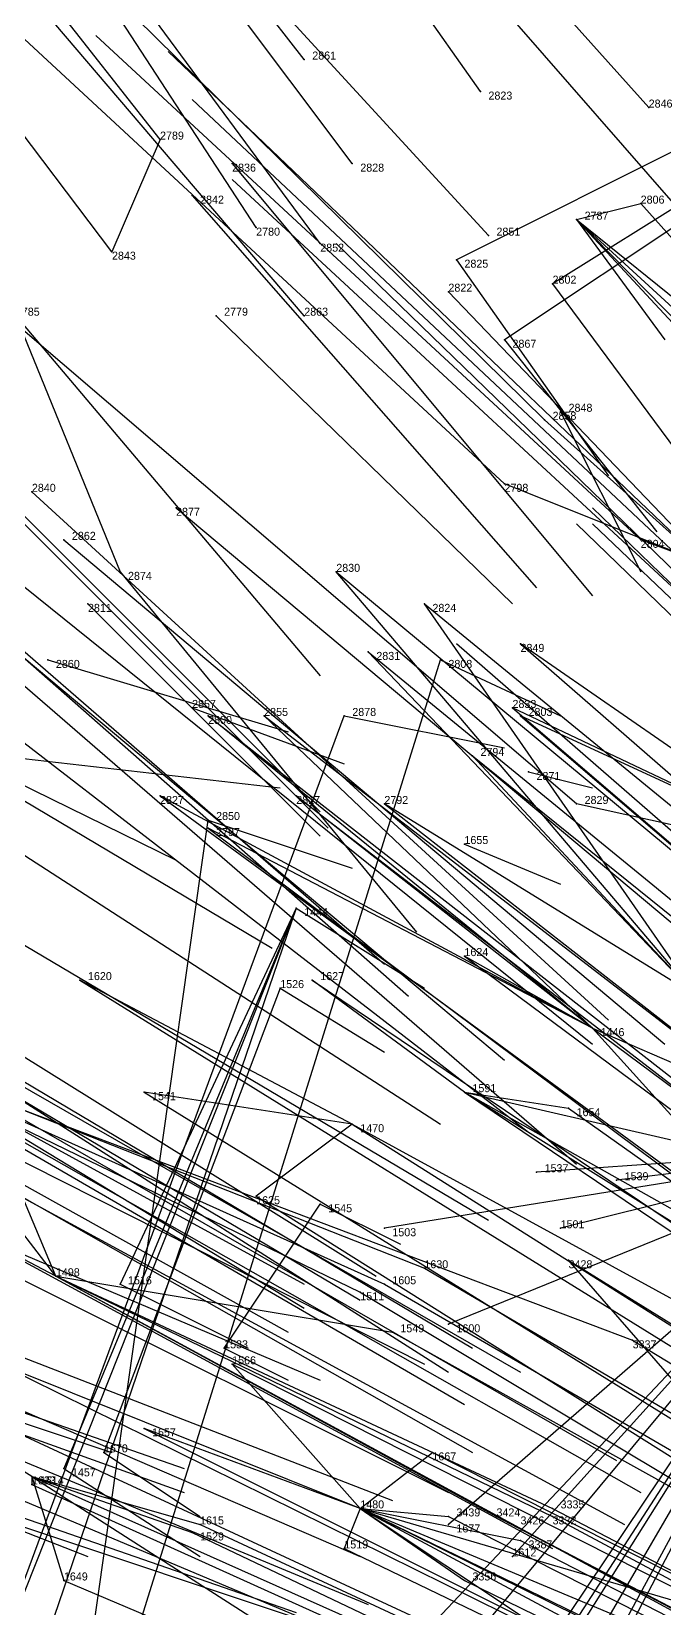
# Model space of a CAD drawing. Extents: x -0.5 to 0.59, y -0.5 to 0.58.
# Drawn here: x -0.379 to -0.3, y 0.1595 to 0.3565 of the extents above; entities that cross this region are included whole.
import ezdxf

# ---------------------------------------------------------------- set-up
doc = ezdxf.new("R2010")
doc.units = 0
for name, color, linetype in [('Facilities', 3, 'CONTINUOUS'), ('Facilities_lines', 3, 'CONTINUOUS'), ('Normals', 1, 'CONTINUOUS'), ('Source_points', 5, 'CONTINUOUS'), ('Text', 3, 'CONTINUOUS')]:
    doc.layers.add(name, color=color, linetype=linetype)

msp = doc.modelspace()

# ---------------------------------------------------------------- linework, layer by layer
at = {"layer": 'Facilities', "color": 3}
for p in [(-0.345, 0.353, -1.234), (-0.323, 0.349, -1.25), (-0.302, 0.347, -1.152), (-0.363, 0.343, -1.249), (-0.354, 0.34, -1.25), (-0.339, 0.34, -1.199), (-0.359, 0.336, -1.25), (-0.311, 0.333, -1.139), (-0.351, 0.332, -1.207), (-0.322, 0.331, -1.155), (-0.343, 0.33, -1.189), (-0.327, 0.324, -1.152), (-0.356, 0.321, -1.25), (-0.345, 0.321, -1.179), (-0.313, 0.309, -1.25), (-0.379, 0.299, -1.208), (-0.361, 0.297, -1.169), (-0.375, 0.293, -1.19), (-0.372, 0.285, -1.25), (-0.377, 0.278, -1.25), (-0.359, 0.272, -1.25), (-0.317, 0.264, -1.25), (-0.325, 0.255, -1.25), (-0.346, 0.247, -1.25), (-0.348, 0.237, -1.25), (-0.309, 0.232, -0.965), (-0.325, 0.224, -0.987), (-0.339, 0.22, -1.01), (-0.376, 0.201, -1.067), (-0.355, 0.192, -1.25), (-0.379, 0.176, -1.044), (-0.338, 0.172, -0.949)]:
    msp.add_point(p, dxfattribs=at)
at = {"layer": 'Facilities_lines', "color": 3}
for p, q in [((-0.242, 0.37, -1.25), (-0.326, 0.328, -1.25)), ((-0.242, 0.37, -1.25), (-0.32, 0.318, -1.25)), ((-0.242, 0.37, -1.25), (-0.314, 0.325, -1.25)), ((-0.363, 0.343, -1.249), (-0.369, 0.329, -1.236)), ((-0.311, 0.333, -1.139), (-0.303, 0.335, -1.13)), ((-0.311, 0.333, -1.139), (-0.299, 0.322, -1.098)), ((-0.311, 0.333, -1.139), (-0.264, 0.295, -0.99)), ((-0.311, 0.333, -1.139), (-0.265, 0.286, -0.975)), ((-0.311, 0.333, -1.139), (-0.3, 0.318, -1.093)), ((-0.381, 0.321, -1.247), (-0.368, 0.289, -1.25)), ((-0.295, 0.29, -1.035), (-0.315, 0.308, -1.101)), ((-0.295, 0.29, -1.035), (-0.32, 0.3, -1.096)), ((-0.295, 0.29, -1.035), (-0.303, 0.293, -1.054)), ((-0.296, 0.236, -0.947), (-0.341, 0.289, -1.119)), ((-0.296, 0.236, -0.947), (-0.33, 0.285, -1.089)), ((-0.279, 0.253, -0.94), (-0.318, 0.28, -1.059)), ((-0.376, 0.124, -1.25), (-0.328, 0.278, -1.25)), ((-0.296, 0.236, -0.947), (-0.337, 0.279, -1.093)), ((-0.279, 0.253, -0.94), (-0.319, 0.272, -1.049)), ((-0.421, 0.052, -1.25), (-0.34, 0.271, -1.25)), ((-0.309, 0.232, -0.965), (-0.357, 0.271, -1.121)), ((-0.309, 0.232, -0.965), (-0.35, 0.271, -1.108)), ((-0.279, 0.253, -0.94), (-0.318, 0.271, -1.045)), ((-0.296, 0.236, -0.947), (-0.324, 0.266, -1.047)), ((-0.309, 0.232, -0.965), (-0.363, 0.261, -1.118)), ((-0.309, 0.232, -0.965), (-0.346, 0.261, -1.083)), ((-0.296, 0.236, -0.947), (-0.335, 0.26, -1.061)), ((-0.279, 0.253, -0.94), (-0.311, 0.26, -1.014)), ((-0.376, 0.124, -1.25), (-0.357, 0.258, -1.25)), ((-0.309, 0.232, -0.965), (-0.357, 0.257, -1.099)), ((-0.346, 0.247, -1.25), (-0.406, 0.096, -1.25)), ((-0.346, 0.247, -1.25), (-0.388, 0.124, -1.25)), ((-0.346, 0.247, -1.25), (-0.375, 0.177, -1.25)), ((-0.346, 0.247, -1.25), (-0.368, 0.2, -1.25)), ((-0.309, 0.232, -0.965), (-0.325, 0.241, -1.012)), ((-0.339, 0.22, -1.01), (-0.373, 0.238, -1.107)), ((-0.348, 0.237, -1.25), (-0.37, 0.179, -1.25)), ((-0.325, 0.224, -0.987), (-0.344, 0.238, -1.046)), ((-0.406, 0.232, -1.17), (-0.338, 0.199, -0.98)), ((-0.406, 0.232, -1.17), (-0.335, 0.2, -0.975)), ((-0.406, 0.232, -1.17), (-0.33, 0.202, -0.968)), ((-0.309, 0.232, -0.965), (-0.279, 0.219, -0.887)), ((-0.309, 0.232, -0.965), (-0.282, 0.202, -0.866)), ((-0.386, 0.224, -1.115), (-0.304, 0.193, -0.9)), ((-0.339, 0.22, -1.01), (-0.365, 0.224, -1.07)), ((-0.325, 0.224, -0.987), (-0.312, 0.222, -0.956)), ((-0.325, 0.224, -0.987), (-0.299, 0.218, -0.925)), ((-0.325, 0.224, -0.987), (-0.247, 0.18, -0.765)), ((-0.325, 0.224, -0.987), (-0.253, 0.179, -0.776)), ((-0.376, 0.201, -1.067), (-0.384, 0.22, -1.105)), ((-0.339, 0.22, -1.01), (-0.351, 0.211, -1.025)), ((-0.339, 0.22, -1.01), (-0.264, 0.179, -0.797)), ((-0.273, 0.217, -1.25), (-0.368, 0.066, -1.25)), ((-0.273, 0.217, -1.25), (-0.357, 0.087, -1.25)), ((-0.273, 0.217, -1.25), (-0.354, 0.131, -1.25)), ((-0.273, 0.217, -1.25), (-0.352, 0.122, -1.25)), ((-0.273, 0.217, -1.25), (-0.346, 0.082, -1.25)), ((-0.273, 0.217, -1.25), (-0.342, 0.114, -1.25)), ((-0.273, 0.217, -1.25), (-0.335, 0.207, -1.25)), ((-0.273, 0.217, -1.25), (-0.327, 0.195, -1.25)), ((-0.273, 0.217, -1.25), (-0.327, 0.114, -1.25)), ((-0.273, 0.217, -1.25), (-0.327, 0.17, -1.25)), ((-0.273, 0.217, -1.25), (-0.319, 0.166, -1.25)), ((-0.273, 0.217, -1.25), (-0.316, 0.214, -1.25)), ((-0.273, 0.217, -1.25), (-0.313, 0.207, -1.25)), ((-0.273, 0.217, -1.25), (-0.309, 0.155, -1.25)), ((-0.273, 0.217, -1.25), (-0.306, 0.213, -1.25)), ((-0.376, 0.201, -1.067), (-0.386, 0.214, -1.104)), ((-0.376, 0.201, -1.067), (-0.395, 0.211, -1.12)), ((-0.355, 0.192, -1.25), (-0.343, 0.21, -1.25)), ((-0.292, 0.18, -0.858), (-0.312, 0.203, -0.931)), ((-0.376, 0.201, -1.067), (-0.334, 0.194, -0.965)), ((-0.376, 0.201, -1.067), (-0.314, 0.171, -0.893)), ((-0.376, 0.201, -1.067), (-0.314, 0.172, -0.894)), ((-0.376, 0.201, -1.067), (-0.321, 0.171, -0.91)), ((-0.376, 0.201, -1.067), (-0.319, 0.17, -0.903)), ((-0.379, 0.176, -1.044), (-0.41, 0.195, -1.135)), ((-0.338, 0.172, -0.949), (-0.383, 0.19, -1.069)), ((-0.338, 0.172, -0.949), (-0.354, 0.19, -1.005)), ((-0.338, 0.172, -0.949), (-0.365, 0.182, -1.018)), ((-0.338, 0.172, -0.949), (-0.329, 0.179, -0.937)), ((-0.379, 0.176, -1.044), (-0.359, 0.169, -0.992)), ((-0.379, 0.176, -1.044), (-0.358, 0.17, -0.992)), ((-0.379, 0.176, -1.044), (-0.379, 0.175, -1.044)), ((-0.379, 0.176, -1.044), (-0.375, 0.163, -1.023)), ((-0.379, 0.176, -1.044), (-0.315, 0.135, -0.858)), ((-0.338, 0.172, -0.949), (-0.34, 0.167, -0.948)), ((-0.338, 0.172, -0.949), (-0.317, 0.158, -0.885)), ((-0.338, 0.172, -0.949), (-0.276, 0.146, -0.78)), ((-0.338, 0.172, -0.949), (-0.297, 0.15, -0.832)), ((-0.338, 0.172, -0.949), (-0.325, 0.163, -0.908)), ((-0.338, 0.172, -0.949), (-0.318, 0.168, -0.898)), ((-0.338, 0.172, -0.949), (-0.301, 0.154, -0.845)), ((-0.338, 0.172, -0.949), (-0.287, 0.157, -0.818)), ((-0.338, 0.172, -0.949), (-0.327, 0.171, -0.922))]:
    msp.add_line(p, q, dxfattribs=at)
at = {"layer": 'Normals', "color": 1}
for p, q in [((-0.345, 0.353, -1.234), (-0.405, 0.43, -1.255)), ((-0.339, 0.34, -1.199), (-0.399, 0.42, -1.202)), ((-0.302, 0.347, -1.152), (-0.368, 0.421, -1.132)), ((-0.351, 0.332, -1.207), (-0.405, 0.415, -1.222)), ((-0.323, 0.349, -1.25), (-0.368, 0.413, -1.312)), ((-0.343, 0.33, -1.189), (-0.402, 0.41, -1.187)), ((-0.363, 0.343, -1.249), (-0.414, 0.408, -1.305)), ((-0.322, 0.331, -1.155), (-0.388, 0.403, -1.131)), ((-0.345, 0.321, -1.179), (-0.409, 0.396, -1.163)), ((-0.369, 0.329, -1.236), (-0.419, 0.395, -1.292)), ((-0.315, 0.308, -1.101), (-0.381, 0.373, -1.064)), ((-0.264, 0.295, -0.99), (-0.325, 0.365, -0.952)), ((-0.32, 0.3, -1.096), (-0.388, 0.363, -1.059)), ((-0.303, 0.293, -1.054), (-0.371, 0.356, -1.016)), ((-0.295, 0.29, -1.035), (-0.362, 0.354, -0.997)), ((-0.292, 0.285, -1.019), (-0.359, 0.348, -0.98)), ((-0.354, 0.34, -1.25), (-0.309, 0.286, -1.179)), ((-0.286, 0.275, -0.992), (-0.354, 0.338, -0.954)), ((-0.359, 0.336, -1.25), (-0.316, 0.287, -1.174)), ((-0.303, 0.335, -1.13), (-0.241, 0.266, -1.167)), ((-0.311, 0.333, -1.139), (-0.248, 0.265, -1.176)), ((-0.274, 0.265, -0.954), (-0.341, 0.33, -0.917)), ((-0.326, 0.328, -1.25), (-0.307, 0.301, -1.155)), ((-0.327, 0.324, -1.152), (-0.261, 0.255, -1.18)), ((-0.314, 0.325, -1.25), (-0.297, 0.302, -1.154)), ((-0.381, 0.321, -1.247), (-0.343, 0.276, -1.166)), ((-0.311, 0.26, -1.014), (-0.381, 0.32, -0.976)), ((-0.356, 0.321, -1.25), (-0.319, 0.285, -1.164)), ((-0.32, 0.318, -1.25), (-0.301, 0.294, -1.155)), ((-0.313, 0.309, -1.25), (-0.303, 0.289, -1.153)), ((-0.391, 0.307, -1.243), (-0.343, 0.259, -1.17)), ((-0.39, 0.305, -1.25), (-0.342, 0.257, -1.177)), ((-0.379, 0.299, -1.208), (-0.307, 0.233, -1.19)), ((-0.361, 0.297, -1.169), (-0.287, 0.235, -1.195)), ((-0.242, 0.232, -0.838), (-0.309, 0.297, -0.801)), ((-0.399, 0.295, -1.24), (-0.332, 0.236, -1.193)), ((-0.244, 0.23, -0.839), (-0.311, 0.295, -0.802)), ((-0.242, 0.231, -0.837), (-0.309, 0.295, -0.8)), ((-0.396, 0.293, -1.232), (-0.335, 0.24, -1.173)), ((-0.386, 0.292, -1.21), (-0.309, 0.23, -1.199)), ((-0.375, 0.293, -1.19), (-0.3, 0.23, -1.209)), ((-0.394, 0.29, -1.223), (-0.32, 0.228, -1.198)), ((-0.368, 0.289, -1.25), (-0.331, 0.244, -1.169)), ((-0.341, 0.289, -1.119), (-0.27, 0.23, -1.155)), ((-0.372, 0.285, -1.25), (-0.343, 0.256, -1.159)), ((-0.33, 0.285, -1.089), (-0.258, 0.226, -1.126)), ((-0.413, 0.28, -1.247), (-0.349, 0.242, -1.18)), ((-0.396, 0.28, -1.213), (-0.317, 0.219, -1.219)), ((-0.386, 0.28, -1.192), (-0.311, 0.215, -1.208)), ((-0.256, 0.219, -0.843), (-0.326, 0.28, -0.805)), ((-0.318, 0.28, -1.059), (-0.248, 0.219, -1.096)), ((-0.414, 0.279, -1.248), (-0.361, 0.253, -1.167)), ((-0.377, 0.278, -1.25), (-0.347, 0.269, -1.155)), ((-0.337, 0.279, -1.093), (-0.265, 0.22, -1.13)), ((-0.328, 0.278, -1.25), (-0.313, 0.271, -1.151)), ((-0.41, 0.273, -1.233), (-0.328, 0.22, -1.217)), ((-0.359, 0.272, -1.25), (-0.34, 0.265, -1.152)), ((-0.319, 0.272, -1.049), (-0.249, 0.212, -1.087)), ((-0.357, 0.271, -1.121), (-0.284, 0.214, -1.158)), ((-0.35, 0.271, -1.108), (-0.276, 0.214, -1.144)), ((-0.34, 0.271, -1.25), (-0.32, 0.267, -1.152)), ((-0.318, 0.271, -1.045), (-0.248, 0.211, -1.083)), ((-0.383, 0.266, -1.25), (-0.348, 0.262, -1.156)), ((-0.324, 0.266, -1.047), (-0.252, 0.208, -1.085)), ((-0.317, 0.264, -1.25), (-0.309, 0.262, -1.15)), ((-0.363, 0.261, -1.118), (-0.288, 0.206, -1.155)), ((-0.346, 0.261, -1.083), (-0.272, 0.204, -1.12)), ((-0.408, 0.259, -1.209), (-0.322, 0.208, -1.21)), ((-0.335, 0.26, -1.061), (-0.262, 0.203, -1.099)), ((-0.357, 0.258, -1.25), (-0.339, 0.252, -1.152)), ((-0.357, 0.257, -1.099), (-0.282, 0.201, -1.136)), ((-0.325, 0.255, -1.25), (-0.313, 0.25, -1.151)), ((-0.421, 0.254, -1.229), (-0.336, 0.201, -1.229)), ((-0.424, 0.249, -1.229), (-0.338, 0.198, -1.239)), ((-0.431, 0.247, -1.242), (-0.345, 0.2, -1.224)), ((-0.429, 0.248, -1.239), (-0.345, 0.197, -1.221)), ((-0.346, 0.247, -1.25), (-0.33, 0.237, -1.152)), ((-0.433, 0.242, -1.241), (-0.347, 0.194, -1.223)), ((-0.408, 0.242, -1.187), (-0.324, 0.192, -1.207)), ((-0.325, 0.241, -1.012), (-0.251, 0.186, -1.05)), ((-0.407, 0.24, -1.181), (-0.327, 0.189, -1.213)), ((-0.373, 0.238, -1.107), (-0.294, 0.189, -1.144)), ((-0.348, 0.237, -1.25), (-0.335, 0.229, -1.151)), ((-0.344, 0.238, -1.046), (-0.267, 0.186, -1.083)), ((-0.398, 0.235, -1.157), (-0.318, 0.189, -1.193)), ((-0.417, 0.234, -1.196), (-0.33, 0.19, -1.218)), ((-0.406, 0.232, -1.17), (-0.325, 0.185, -1.205)), ((-0.309, 0.232, -0.965), (-0.234, 0.176, -1.001)), ((-0.435, 0.227, -1.226), (-0.343, 0.188, -1.228)), ((-0.405, 0.225, -1.158), (-0.324, 0.179, -1.194)), ((-0.386, 0.224, -1.115), (-0.306, 0.178, -1.153)), ((-0.365, 0.224, -1.07), (-0.286, 0.175, -1.107)), ((-0.325, 0.224, -0.987), (-0.248, 0.172, -1.023)), ((-0.312, 0.222, -0.956), (-0.236, 0.168, -0.992)), ((-0.384, 0.22, -1.105), (-0.303, 0.174, -1.144)), ((-0.339, 0.22, -1.01), (-0.26, 0.17, -1.046)), ((-0.411, 0.216, -1.162), (-0.327, 0.174, -1.194)), ((-0.386, 0.214, -1.104), (-0.305, 0.17, -1.142)), ((-0.316, 0.214, -1.25), (-0.316, 0.214, -1.15)), ((-0.306, 0.213, -1.25), (-0.306, 0.213, -1.15)), ((-0.395, 0.211, -1.12), (-0.314, 0.167, -1.159)), ((-0.351, 0.211, -1.025), (-0.273, 0.162, -1.062)), ((-0.452, 0.209, -1.244), (-0.36, 0.177, -1.22)), ((-0.427, 0.209, -1.189), (-0.334, 0.173, -1.2)), ((-0.343, 0.21, -1.25), (-0.333, 0.205, -1.151)), ((-0.452, 0.207, -1.242), (-0.36, 0.174, -1.218)), ((-0.335, 0.207, -1.25), (-0.335, 0.207, -1.15)), ((-0.313, 0.207, -1.25), (-0.313, 0.207, -1.15)), ((-0.426, 0.204, -1.182), (-0.338, 0.166, -1.209)), ((-0.312, 0.203, -0.931), (-0.233, 0.154, -0.968)), ((-0.376, 0.201, -1.067), (-0.295, 0.157, -1.104)), ((-0.33, 0.202, -0.968), (-0.25, 0.155, -1.004)), ((-0.457, 0.199, -1.245), (-0.372, 0.166, -1.202)), ((-0.368, 0.2, -1.25), (-0.352, 0.192, -1.152)), ((-0.338, 0.199, -0.98), (-0.258, 0.151, -1.017)), ((-0.335, 0.2, -0.975), (-0.254, 0.153, -1.011)), ((-0.426, 0.197, -1.173), (-0.337, 0.16, -1.202)), ((-0.41, 0.195, -1.135), (-0.326, 0.156, -1.173)), ((-0.334, 0.194, -0.965), (-0.253, 0.149, -1.002)), ((-0.327, 0.195, -1.25), (-0.327, 0.195, -1.15)), ((-0.441, 0.192, -1.201), (-0.346, 0.159, -1.21)), ((-0.355, 0.192, -1.25), (-0.347, 0.188, -1.15)), ((-0.304, 0.193, -0.9), (-0.225, 0.145, -0.938)), ((-0.423, 0.191, -1.161), (-0.335, 0.154, -1.19)), ((-0.383, 0.19, -1.069), (-0.3, 0.149, -1.107)), ((-0.354, 0.19, -1.005), (-0.271, 0.148, -1.042)), ((-0.435, 0.188, -1.185), (-0.342, 0.157, -1.204)), ((-0.396, 0.188, -1.25), (-0.369, 0.179, -1.154)), ((-0.365, 0.182, -1.018), (-0.281, 0.14, -1.055)), ((-0.37, 0.179, -1.25), (-0.358, 0.171, -1.151)), ((-0.329, 0.179, -0.937), (-0.246, 0.137, -0.974)), ((-0.379, 0.176, -1.044), (-0.294, 0.138, -1.081)), ((-0.375, 0.177, -1.25), (-0.358, 0.166, -1.152)), ((-0.379, 0.175, -1.044), (-0.295, 0.137, -1.081)), ((-0.338, 0.172, -0.949), (-0.255, 0.131, -0.986)), ((-0.314, 0.172, -0.894), (-0.232, 0.129, -0.932)), ((-0.358, 0.17, -0.992), (-0.274, 0.131, -1.029)), ((-0.327, 0.171, -0.922), (-0.244, 0.129, -0.959)), ((-0.327, 0.17, -1.25), (-0.327, 0.17, -1.15)), ((-0.321, 0.171, -0.91), (-0.239, 0.128, -0.948)), ((-0.319, 0.17, -0.903), (-0.237, 0.127, -0.941)), ((-0.314, 0.171, -0.893), (-0.232, 0.127, -0.931)), ((-0.359, 0.169, -0.992), (-0.275, 0.129, -1.029)), ((-0.318, 0.168, -0.898), (-0.235, 0.125, -0.936)), ((-0.34, 0.167, -0.948), (-0.257, 0.127, -0.985)), ((-0.319, 0.166, -1.25), (-0.319, 0.166, -1.15)), ((-0.375, 0.163, -1.023), (-0.29, 0.127, -1.06)), ((-0.325, 0.163, -0.908), (-0.241, 0.122, -0.945))]:
    msp.add_line(p, q, dxfattribs=at)
at = {"layer": 'Source_points', "color": 5}
for p in [(-0.303, 0.335, -1.13), (-0.369, 0.329, -1.236), (-0.326, 0.328, -1.25), (-0.314, 0.325, -1.25), (-0.32, 0.318, -1.25), (-0.315, 0.308, -1.101), (-0.32, 0.3, -1.096), (-0.303, 0.293, -1.054), (-0.368, 0.289, -1.25), (-0.341, 0.289, -1.119), (-0.33, 0.285, -1.089), (-0.318, 0.28, -1.059), (-0.337, 0.279, -1.093), (-0.328, 0.278, -1.25), (-0.319, 0.272, -1.049), (-0.357, 0.271, -1.121), (-0.35, 0.271, -1.108), (-0.34, 0.271, -1.25), (-0.318, 0.271, -1.045), (-0.324, 0.266, -1.047), (-0.363, 0.261, -1.118), (-0.346, 0.261, -1.083), (-0.335, 0.26, -1.061), (-0.311, 0.26, -1.014), (-0.357, 0.258, -1.25), (-0.357, 0.257, -1.099), (-0.325, 0.241, -1.012), (-0.373, 0.238, -1.107), (-0.344, 0.238, -1.046), (-0.365, 0.224, -1.07), (-0.312, 0.222, -0.956), (-0.316, 0.214, -1.25), (-0.306, 0.213, -1.25), (-0.351, 0.211, -1.025), (-0.343, 0.21, -1.25), (-0.335, 0.207, -1.25), (-0.313, 0.207, -1.25), (-0.312, 0.203, -0.931), (-0.33, 0.202, -0.968), (-0.368, 0.2, -1.25), (-0.338, 0.199, -0.98), (-0.335, 0.2, -0.975), (-0.334, 0.194, -0.965), (-0.327, 0.195, -1.25), (-0.304, 0.193, -0.9), (-0.354, 0.19, -1.005), (-0.365, 0.182, -1.018), (-0.37, 0.179, -1.25), (-0.329, 0.179, -0.937), (-0.375, 0.177, -1.25), (-0.379, 0.175, -1.044), (-0.314, 0.172, -0.894), (-0.358, 0.17, -0.992), (-0.327, 0.171, -0.922), (-0.327, 0.17, -1.25), (-0.321, 0.171, -0.91), (-0.319, 0.17, -0.903), (-0.314, 0.171, -0.893), (-0.359, 0.169, -0.992), (-0.318, 0.168, -0.898), (-0.34, 0.167, -0.948), (-0.319, 0.166, -1.25), (-0.375, 0.163, -1.023), (-0.325, 0.163, -0.908)]:
    msp.add_point(p, dxfattribs=at)

# ---------------------------------------------------------------- texts
at = {"layer": 'Text', "color": 3}
for s, p in [('2861', (-0.344, 0.353, -1.234)), ('2823', (-0.322, 0.348, -1.25)), ('2846', (-0.302, 0.347, -1.152)), ('2789', (-0.363, 0.343, -1.249)), ('2836', (-0.354, 0.339, -1.25)), ('2828', (-0.338, 0.339, -1.199)), ('2842', (-0.358, 0.335, -1.25)), ('2806', (-0.303, 0.335, -1.13)), ('2787', (-0.31, 0.333, -1.139)), ('2780', (-0.351, 0.331, -1.207)), ('2851', (-0.321, 0.331, -1.155)), ('2843', (-0.369, 0.328, -1.236)), ('2852', (-0.343, 0.329, -1.189)), ('2825', (-0.325, 0.327, -1.25)), ('2802', (-0.314, 0.325, -1.25)), ('2822', (-0.327, 0.324, -1.152)), ('2785', (-0.381, 0.321, -1.247)), ('2779', (-0.355, 0.321, -1.25)), ('2863', (-0.345, 0.321, -1.179)), ('2867', (-0.319, 0.317, -1.25)), ('2848', (-0.312, 0.309, -1.25)), ('2858', (-0.314, 0.308, -1.101)), ('2840', (-0.379, 0.299, -1.208)), ('2798', (-0.32, 0.299, -1.096)), ('2877', (-0.361, 0.296, -1.169)), ('2862', (-0.374, 0.293, -1.19)), ('2804', (-0.303, 0.292, -1.054)), ('2830', (-0.341, 0.289, -1.119)), ('2874', (-0.367, 0.288, -1.25)), ('2811', (-0.372, 0.284, -1.25)), ('2824', (-0.329, 0.284, -1.089)), ('2849', (-0.318, 0.279, -1.059)), ('2860', (-0.376, 0.277, -1.25)), ('2831', (-0.336, 0.278, -1.093)), ('2808', (-0.327, 0.277, -1.25)), ('2857', (-0.359, 0.272, -1.25)), ('2855', (-0.35, 0.271, -1.108)), ('2878', (-0.339, 0.271, -1.25)), ('2833', (-0.319, 0.272, -1.049)), ('2803', (-0.317, 0.271, -1.045)), ('2800', (-0.357, 0.27, -1.121)), ('2794', (-0.323, 0.266, -1.047)), ('2871', (-0.316, 0.263, -1.25)), ('2827', (-0.363, 0.26, -1.118)), ('2817', (-0.346, 0.26, -1.083)), ('2792', (-0.335, 0.26, -1.061)), ('2829', (-0.31, 0.26, -1.014)), ('2850', (-0.356, 0.258, -1.25)), ('2797', (-0.356, 0.256, -1.099)), ('1655', (-0.325, 0.255, -1.25)), ('1444', (-0.345, 0.246, -1.25)), ('1624', (-0.325, 0.241, -1.012)), ('1620', (-0.372, 0.238, -1.107)), ('1627', (-0.343, 0.238, -1.046)), ('1526', (-0.348, 0.237, -1.25)), ('1446', (-0.308, 0.231, -0.965)), ('1591', (-0.324, 0.224, -0.987)), ('1541', (-0.364, 0.223, -1.07)), ('1654', (-0.311, 0.221, -0.956)), ('1470', (-0.338, 0.219, -1.01)), ('1537', (-0.315, 0.214, -1.25)), ('1539', (-0.305, 0.213, -1.25)), ('1625', (-0.351, 0.21, -1.025)), ('1545', (-0.342, 0.209, -1.25)), ('1503', (-0.334, 0.206, -1.25)), ('1501', (-0.313, 0.207, -1.25)), ('1630', (-0.33, 0.202, -0.968)), ('3428', (-0.312, 0.202, -0.931)), ('1498', (-0.376, 0.201, -1.067)), ('1516', (-0.367, 0.2, -1.25)), ('1605', (-0.334, 0.2, -0.975)), ('1511', (-0.338, 0.198, -0.98)), ('1549', (-0.333, 0.194, -0.965)), ('1600', (-0.326, 0.194, -1.25)), ('1533', (-0.355, 0.192, -1.25)), ('3337', (-0.304, 0.192, -0.9)), ('1566', (-0.354, 0.19, -1.005)), ('1657', (-0.364, 0.181, -1.018)), ('1670', (-0.37, 0.179, -1.25)), ('1667', (-0.329, 0.178, -0.937)), ('1623', (-0.379, 0.175, -1.044)), ('1514', (-0.378, 0.175, -1.044)), ('1457', (-0.374, 0.176, -1.25)), ('1480', (-0.338, 0.172, -0.949)), ('3439', (-0.326, 0.171, -0.922)), ('3424', (-0.321, 0.171, -0.91)), ('3335', (-0.313, 0.172, -0.894)), ('1615', (-0.358, 0.17, -0.992)), ('1677', (-0.326, 0.169, -1.25)), ('3426', (-0.318, 0.17, -0.903)), ('3332', (-0.314, 0.17, -0.893)), ('1529', (-0.358, 0.168, -0.992)), ('1519', (-0.34, 0.167, -0.948)), ('3387', (-0.317, 0.167, -0.898)), ('1612', (-0.319, 0.166, -1.25)), ('1649', (-0.375, 0.163, -1.023)), ('3356', (-0.324, 0.163, -0.908))]:
    msp.add_text(s, height=0.001, dxfattribs=at).set_placement(p)

doc.saveas('drawing.dxf')
